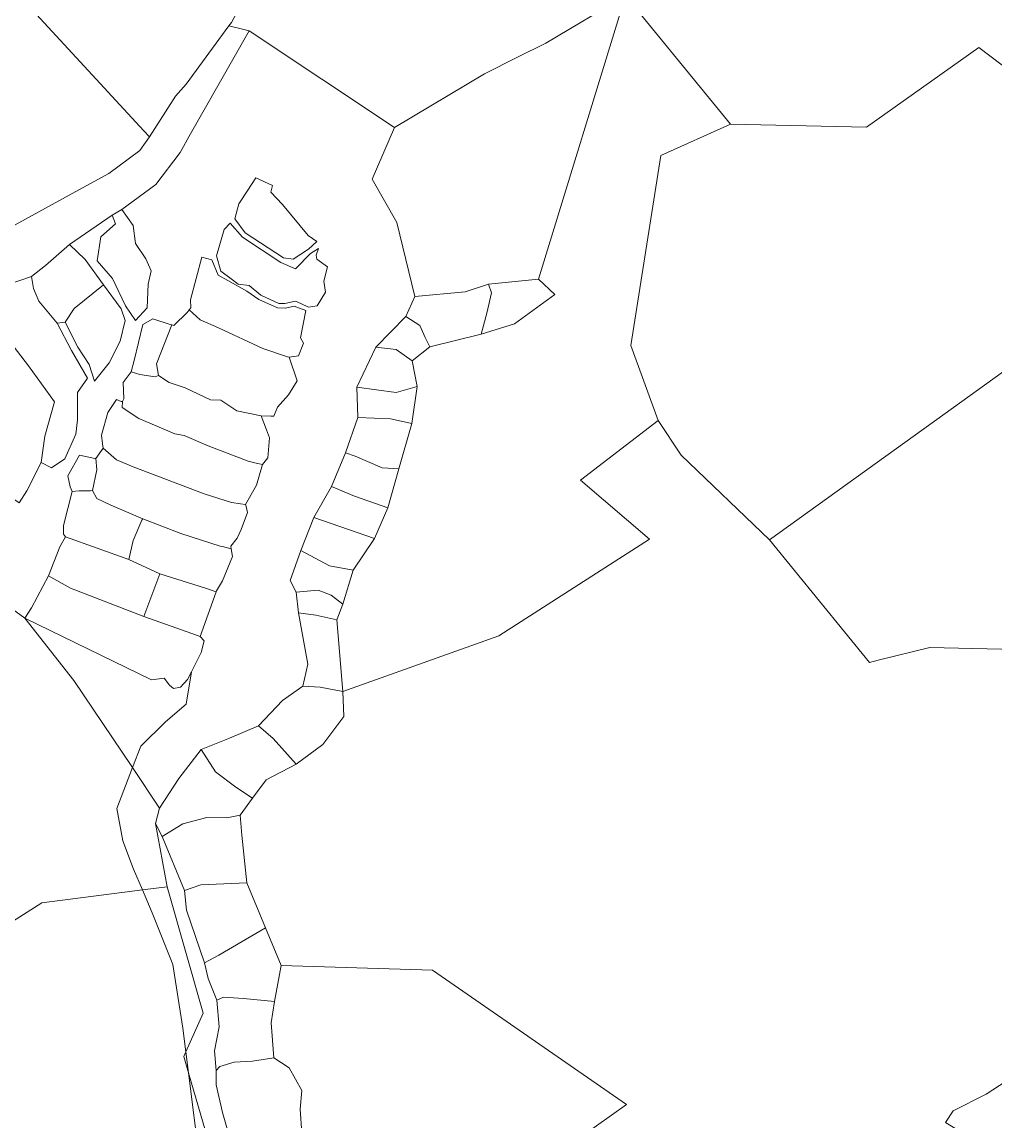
# Model space of a CAD drawing. Header units: metres. Extents: x 542555 to 550520, y 1840485 to 1846995.
# Drawn here: x 546737.5 to 546925, y 1842591.7 to 1842803.5 of the extents above; entities that cross this region are included whole.
import ezdxf

# ---------------------------------------------------------------- set-up
doc = ezdxf.new("R2010")
doc.units = ezdxf.units.M
doc.header["$MEASUREMENT"] = 0
doc.layers.add('Level 30', color=7, linetype='Continuous', lineweight=0)

msp = doc.modelspace()

# ---------------------------------------------------------------- linework, layer by layer
at = {"layer": 'Level 30', "color": 7, "linetype": 'Continuous', "lineweight": 0, "flags": 128}
for points in [[(546951.84, 1842862.83), (546928.7213, 1842793.4239), (546921.88, 1842798.65), (546900.26, 1842783.27), (546874.06, 1842783.87), (546853.82, 1842808.65), (546838.47, 1842799.48), (546832.8801, 1842796.6803), (546826.67, 1842793.57), (546809.28, 1842783.19), (546781.33, 1842801.82), (546779.7693, 1842802.2122), (546777.4192, 1842802.8027), (546777.88, 1842803.43), (546783.84, 1842814.57), (546816.88, 1842865.34), (546835.8, 1842905.56), (546951.84, 1842862.83)], [(546721.05, 1842825.86), (546761.0459, 1842782.5627), (546762.12, 1842781.4), (546760.23, 1842778.81), (546754.29, 1842774.36), (546746.5999, 1842770.1619), (546736.21, 1842764.49), (546721.84, 1842759.22), (546704.47, 1842785.8), (546721.05, 1842825.86)], [(546853.82, 1842808.65), (546874.06, 1842783.87), (546860.63, 1842777.82), (546854.83, 1842741.26), (546860.07, 1842726.76), (546845.16, 1842715.26), (546858.43, 1842703.9), (546829.4, 1842685.32), (546799.38, 1842674.56), (546798.2, 1842688.37), (546799.37, 1842691.42), (546801.37, 1842697.95), (546805.48, 1842704.04), (546808.02, 1842709.95), (546810.15, 1842717.46), (546812.66, 1842726.18), (546813.65, 1842733.31), (546812.71, 1842738.27), (546816.09, 1842741), (546825.97, 1842743.39), (546832.45, 1842745.42), (546840.19, 1842751.05), (546837.02, 1842753.99), (546853.82, 1842808.65)], [(546853.82, 1842808.65), (546837.02, 1842753.99), (546827.4, 1842753.07), (546822.91, 1842751.57), (546813.23, 1842750.66), (546809.76, 1842764.9), (546805.01, 1842773.26), (546809.28, 1842783.19), (546826.67, 1842793.57), (546832.8801, 1842796.6803), (546838.47, 1842799.48), (546853.82, 1842808.65)], [(546928.7213, 1842793.4239), (546938.06, 1842786.29), (546971.33, 1842771.76), (546961.19, 1842758.23), (546943.4, 1842748.28), (546917.0007, 1842729.2892), (546881.54, 1842703.78), (546864.53, 1842720.13), (546860.07, 1842726.76), (546854.83, 1842741.26), (546860.63, 1842777.82), (546874.06, 1842783.87), (546900.26, 1842783.27), (546921.88, 1842798.65), (546928.7213, 1842793.4239)], [(546794.33, 1842761.27), (546792.77, 1842759.81), (546789.8016, 1842757.884), (546789.78, 1842757.87), (546787.93, 1842758.13), (546780.56, 1842762.96), (546778.52, 1842765.62), (546779.34, 1842768.51), (546781.0264, 1842771.128), (546782.58, 1842773.54), (546785.81, 1842772.02), (546785.51, 1842770.78), (546787.76, 1842768.4), (546792.69, 1842762.42), (546794.33, 1842761.27)], [(546997.48, 1842753.92), (547001.06, 1842679.57), (546997.97, 1842653.77), (546974.4, 1842627.83), (546970.32, 1842620.04), (546964.9, 1842623.49), (546962.23, 1842625.04), (546956.35, 1842629.44), (546960.68, 1842638.98), (546962.32, 1842657.63), (546959.98, 1842663.26), (546943.18, 1842677.21), (546928.99, 1842682.68), (546912.44, 1842683.05), (546902.4787, 1842680.6131), (546900.79, 1842680.2), (546881.54, 1842703.78), (546917.0007, 1842729.2892), (546943.4, 1842748.28), (546961.19, 1842758.23), (546971.33, 1842771.76), (546997.48, 1842753.92)], [(546755.53, 1842764.69), (546754.94, 1842766.33), (546756.77, 1842767.42), (546758.98, 1842764.32), (546759.43, 1842760.89), (546761.4, 1842757.93), (546762.41, 1842755.6), (546761.87, 1842753.05), (546761.65, 1842748.47), (546759.41, 1842746.07), (546757.51, 1842748.84), (546754.97, 1842754.11), (546752.04, 1842757.52), (546752.76, 1842762.19), (546755.53, 1842764.69)], [(546794.35, 1842757.89), (546796.39, 1842756.35), (546795.69, 1842753.65), (546796.01, 1842751.48), (546794.39, 1842748.89), (546792.76, 1842748.6), (546791.2372, 1842749.2889), (546790.24, 1842749.74), (546788.18, 1842749.3), (546787.05, 1842749.29), (546783.55, 1842750.94), (546781.33, 1842752.79), (546779.16, 1842753.07), (546777.87, 1842754.05), (546775.88, 1842755.52), (546775.02, 1842758.48), (546776.46, 1842763.59), (546777.63, 1842764.81), (546780.03, 1842762.1), (546787.41, 1842757.2), (546790.26, 1842756.01), (546790.3003, 1842756.0519), (546793.11, 1842758.97), (546794.65, 1842759.94), (546794.23, 1842758.61), (546794.35, 1842757.89)], [(546747.59, 1842748.34), (546745.83, 1842745.73), (546744.34, 1842745.52), (546740.76, 1842749.79), (546739.73, 1842752.18), (546739.38, 1842754.5), (546742.05, 1842756.62), (546746.71, 1842760.69), (546749.7, 1842757.81), (546753.22, 1842752.89), (546747.59, 1842748.34)], [(546769.72, 1842748.08), (546770.09, 1842748.47), (546769.98, 1842750.05), (546772.2, 1842758.22), (546774.14, 1842757.75), (546775.33, 1842754.77), (546777.18, 1842753.78), (546780.85, 1842751.72), (546783.18, 1842750.11), (546786.76, 1842748.5), (546788.32, 1842748.43), (546789.99, 1842748.82), (546791.0256, 1842748.4426), (546792.24, 1842748), (546791.17, 1842742.71), (546791.78, 1842741.66), (546790.79, 1842739.25), (546789.01, 1842738.97), (546788.684, 1842739.0761), (546783.94, 1842740.62), (546775.41, 1842744.63), (546771.86, 1842746.2), (546769.72, 1842748.08)], [(546743.22, 1842717.67), (546741.21, 1842718.72), (546741.93, 1842723.76), (546743.8, 1842730.41), (546738.77, 1842737.31), (546733.92, 1842743.69), (546732.04, 1842746.75), (546731.3, 1842750.22), (546732.75, 1842751.33), (546734.29, 1842752.77), (546739.38, 1842754.5), (546739.73, 1842752.18), (546740.76, 1842749.79), (546744.34, 1842745.52), (546747.07, 1842740.24), (546750.17, 1842734.94), (546748.25, 1842732.18), (546748.21, 1842726.94), (546747.91, 1842724.13), (546745.82, 1842719.39), (546743.22, 1842717.67)], [(546837.02, 1842753.99), (546840.19, 1842751.05), (546832.45, 1842745.42), (546825.97, 1842743.39), (546827.11, 1842747.47), (546827.99, 1842751.4), (546827.4, 1842753.07), (546837.02, 1842753.99)], [(546748.28, 1842740.88), (546745.83, 1842745.73), (546747.59, 1842748.34), (546753.22, 1842752.89), (546756.68, 1842748.28), (546757.44, 1842746.07), (546756.48, 1842742.05), (546754.32, 1842737.88), (546751.5, 1842734.37), (546750.48, 1842737.57), (546748.28, 1842740.88)], [(546827.11, 1842747.47), (546825.97, 1842743.39), (546816.09, 1842741), (546815.21, 1842742.8), (546814.18, 1842745.1), (546811.49, 1842746.83), (546813.23, 1842750.66), (546822.91, 1842751.57), (546827.4, 1842753.07), (546827.99, 1842751.4), (546827.11, 1842747.47)], [(546741.93, 1842723.76), (546741.21, 1842718.72), (546738.46, 1842713.23), (546737.02, 1842710.94), (546733.86, 1842713.12), (546731.49, 1842715.28), (546732.95, 1842718.79), (546735.13, 1842722.66), (546734.85, 1842724.45), (546732.85, 1842727.4), (546729.58, 1842731.98), (546725.78, 1842736.77), (546722.01, 1842742.75), (546721.99, 1842744.27), (546724.66, 1842747.11), (546721.83, 1842749.51), (546731.3, 1842750.22), (546732.04, 1842746.75), (546733.92, 1842743.69), (546738.77, 1842737.31), (546743.8, 1842730.41), (546741.93, 1842723.76)], [(546785.4732, 1842727.6491), (546783.59, 1842727.68), (546778.96, 1842728.62), (546775.82, 1842730.73), (546773.83, 1842730.77), (546768.96, 1842733.05), (546765.9, 1842734.12), (546763.83, 1842735.45), (546763.48, 1842737.68), (546766.39, 1842745.19), (546766.8, 1842745.08), (546769.36, 1842747.58), (546769.72, 1842748.08), (546771.86, 1842746.2), (546775.41, 1842744.63), (546783.94, 1842740.62), (546788.684, 1842739.0761), (546789.01, 1842738.97), (546790.54, 1842734.42), (546788.89, 1842731.7), (546786.78, 1842729.34), (546786.03, 1842727.64), (546785.4732, 1842727.6491)], [(546763.48, 1842737.68), (546763.83, 1842735.45), (546763.21, 1842735.22), (546760.23, 1842735.62), (546758.55, 1842736.15), (546759.14, 1842738.35), (546760.8, 1842745.29), (546762.75, 1842746.38), (546766.09, 1842745.27), (546766.39, 1842745.19), (546763.48, 1842737.68)], [(546816.09, 1842741), (546812.71, 1842738.27), (546809.62, 1842740.47), (546805.74, 1842740.92), (546811.49, 1842746.83), (546814.18, 1842745.1), (546815.21, 1842742.8), (546816.09, 1842741)], [(546812.71, 1842738.27), (546813.65, 1842733.31), (546809.6, 1842732.17), (546802.02, 1842733.18), (546805.74, 1842740.92), (546809.62, 1842740.47), (546812.71, 1842738.27)], [(546783.59, 1842727.68), (546784.6374, 1842724.9721), (546785.23, 1842723.44), (546784.89, 1842719.6), (546783.85, 1842718.31), (546782.6461, 1842718.5943), (546781.14, 1842718.95), (546773.41, 1842721.9), (546768.81, 1842723.87), (546766.99, 1842724.23), (546760.04, 1842727.19), (546756.85, 1842729.27), (546756.91, 1842730.42), (546757.16, 1842730.97), (546757.06, 1842734.13), (546758.55, 1842736.15), (546760.23, 1842735.62), (546763.21, 1842735.22), (546763.83, 1842735.45), (546765.9, 1842734.12), (546768.96, 1842733.05), (546773.83, 1842730.77), (546775.82, 1842730.73), (546778.96, 1842728.62), (546783.59, 1842727.68)], [(546813.65, 1842733.31), (546812.66, 1842726.18), (546808.52, 1842727.09), (546802.27, 1842727.38), (546802.02, 1842733.18), (546809.6, 1842732.17), (546813.65, 1842733.31)], [(546756.91, 1842730.42), (546756.85, 1842729.27), (546760.04, 1842727.19), (546766.99, 1842724.23), (546768.81, 1842723.87), (546773.41, 1842721.9), (546781.14, 1842718.95), (546782.6461, 1842718.5943), (546783.85, 1842718.31), (546782.71, 1842714.33), (546780.58, 1842710.58), (546779.6531, 1842710.7229), (546777.92, 1842710.99), (546772.67, 1842712.66), (546758.95, 1842717.85), (546755.73, 1842719.19), (546753.2, 1842721.47), (546753.07, 1842722.26), (546752.84, 1842723.97), (546754.08, 1842728.32), (546755.73, 1842730.85), (546756.66, 1842730.47), (546756.91, 1842730.42)], [(546812.66, 1842726.18), (546810.15, 1842717.46), (546806.95, 1842717.64), (546801.7, 1842719.93), (546799.87, 1842720.56), (546802.27, 1842727.38), (546808.52, 1842727.09), (546812.66, 1842726.18)], [(546751.78, 1842719.44), (546751.97, 1842717.25), (546751.15, 1842713.27), (546750.76, 1842713.24), (546748.59, 1842713.21), (546747.22, 1842713.13), (546746.84, 1842714.03), (546746.38, 1842716.11), (546748.64, 1842720.12), (546751.56, 1842719.45), (546751.78, 1842719.44)], [(546777.77, 1842702.55), (546777.83, 1842702.06), (546776.1858, 1842702.4808), (546775.72, 1842702.6), (546768.13, 1842705.04), (546760.81, 1842707.83), (546754.51, 1842710.55), (546751.98, 1842711.78), (546751.15, 1842713.27), (546751.97, 1842717.25), (546751.78, 1842719.44), (546753.2, 1842721.47), (546755.73, 1842719.19), (546758.95, 1842717.85), (546772.67, 1842712.66), (546777.92, 1842710.99), (546779.6531, 1842710.7229), (546780.58, 1842710.58), (546780.72, 1842710.21), (546780.96, 1842709.08), (546779.79, 1842705.81), (546779.02, 1842704.1), (546777.77, 1842702.55)], [(546810.15, 1842717.46), (546808.02, 1842709.95), (546801.63, 1842712.22), (546797.15, 1842714.07), (546799.87, 1842720.56), (546801.7, 1842719.93), (546806.95, 1842717.64), (546810.15, 1842717.46)], [(546751.15, 1842713.27), (546751.98, 1842711.78), (546754.51, 1842710.55), (546760.81, 1842707.83), (546760.63, 1842707.59), (546758.98, 1842703.64), (546758.13, 1842699.98), (546745.91, 1842704.35), (546745.51, 1842704.88), (546745.53, 1842706.54), (546747.22, 1842713.13), (546748.59, 1842713.21), (546750.76, 1842713.24), (546751.15, 1842713.27)], [(546808.02, 1842709.95), (546805.48, 1842704.04), (546793.75, 1842708.12), (546797.15, 1842714.07), (546801.63, 1842712.22), (546808.02, 1842709.95)], [(546774.99, 1842693.98), (546774.93, 1842693.8), (546772.8646, 1842694.458), (546764.07, 1842697.26), (546758.13, 1842699.98), (546758.98, 1842703.64), (546760.63, 1842707.59), (546760.81, 1842707.83), (546768.13, 1842705.04), (546775.72, 1842702.6), (546776.1858, 1842702.4808), (546777.83, 1842702.06), (546778.07, 1842700.58), (546776.14, 1842695.92), (546774.99, 1842693.98)], [(546793.75, 1842708.12), (546805.48, 1842704.04), (546801.37, 1842697.95), (546796.79, 1842698.76), (546791.25, 1842701.74), (546793.75, 1842708.12)], [(546764.07, 1842697.26), (546761.04, 1842689.02), (546746.88, 1842694.51), (546742.62, 1842696.84), (546743.65, 1842699.51), (546744.82, 1842702.46), (546745.91, 1842704.35), (546758.13, 1842699.98), (546764.07, 1842697.26)], [(546801.37, 1842697.95), (546799.37, 1842691.42), (546797.11, 1842693.17), (546794.63, 1842694.09), (546790.36, 1842693.73), (546789.21, 1842695.96), (546791.25, 1842701.74), (546796.79, 1842698.76), (546801.37, 1842697.95)], [(546772.05, 1842682.07), (546770.182, 1842678.3908), (546769.42, 1842676.89), (546768.06, 1842675.44), (546766.72, 1842675.14), (546765.95, 1842675.79), (546764.93, 1842677.18), (546762.48, 1842676.84), (546738.07, 1842688.73), (546739.39, 1842690.67), (546742.62, 1842696.84), (546746.88, 1842694.51), (546761.04, 1842689.02), (546771.3435, 1842685.3476), (546771.87, 1842685.16), (546772.64, 1842684.36), (546772.05, 1842682.07)], [(546764.07, 1842697.26), (546772.8646, 1842694.458), (546774.93, 1842693.8), (546771.87, 1842685.16), (546771.3435, 1842685.3476), (546761.04, 1842689.02), (546764.07, 1842697.26)], [(546799.37, 1842691.42), (546798.2, 1842688.37), (546794.15, 1842689.28), (546790.81, 1842689.72), (546790.36, 1842693.73), (546794.63, 1842694.09), (546797.11, 1842693.17), (546799.37, 1842691.42)], [(546733.83, 1842623.23), (546715.5, 1842598.3), (546703.39, 1842608.32), (546685.51, 1842623.68), (546682.31, 1842632.64), (546711.33, 1842659.38), (546707.82, 1842666.5), (546728.87, 1842688.9), (546732.12, 1842692.98), (546738.07, 1842688.73), (546747.55, 1842676.72), (546758.72, 1842660.14), (546758.859, 1842659.9282), (546755.81, 1842652.04), (546756.96, 1842645.79), (546759.04, 1842640.33), (546760.7578, 1842636.3566), (546741.37, 1842633.9), (546731.42, 1842627.58), (546733.83, 1842623.23)], [(546738.07, 1842688.73), (546762.48, 1842676.84), (546764.93, 1842677.18), (546765.95, 1842675.79), (546766.72, 1842675.14), (546768.06, 1842675.44), (546769.42, 1842676.89), (546770.182, 1842678.3908), (546769.14, 1842672.15), (546765.2, 1842668.71), (546760.46, 1842664.07), (546758.859, 1842659.9282), (546758.72, 1842660.14), (546747.55, 1842676.72), (546738.07, 1842688.73)], [(546794.96, 1842675.4), (546791.62, 1842675.59), (546792.61, 1842679.86), (546790.81, 1842689.72), (546794.15, 1842689.28), (546798.2, 1842688.37), (546799.38, 1842674.56), (546794.96, 1842675.4)], [(546799.38, 1842674.56), (546799.55, 1842669.76), (546795.5, 1842664.35), (546790.34, 1842660.61), (546785.91, 1842665.54), (546783.09, 1842667.95), (546787.75, 1842672.86), (546791.62, 1842675.59), (546794.96, 1842675.4), (546799.38, 1842674.56)], [(546783.09, 1842667.95), (546785.91, 1842665.54), (546790.34, 1842660.61), (546784.58, 1842657.59), (546781.93, 1842654.01), (546778.71, 1842656.15), (546774.82, 1842659.08), (546772.05, 1842663.38), (546777.55, 1842665.57), (546783.09, 1842667.95)], [(546781.93, 1842654.01), (546779.56, 1842650.78), (546777, 1842650.26), (546773.18, 1842650.29), (546768.52, 1842649.07), (546764.56, 1842646.66), (546763.28, 1842649.17), (546764.01, 1842652.08), (546767.75, 1842657.83), (546772.05, 1842663.38), (546774.82, 1842659.08), (546778.71, 1842656.15), (546781.93, 1842654.01)], [(546765.52, 1842636.96), (546760.7578, 1842636.3566), (546759.04, 1842640.33), (546756.96, 1842645.79), (546755.81, 1842652.04), (546758.859, 1842659.9282), (546764.01, 1842652.08), (546763.28, 1842649.17), (546765.52, 1842636.96)], [(546779.56, 1842650.78), (546779.88, 1842646.9), (546780.85, 1842637.72), (546771.98, 1842637.35), (546768.82, 1842636.26), (546764.56, 1842646.66), (546768.52, 1842649.07), (546773.18, 1842650.29), (546777, 1842650.26), (546779.56, 1842650.78)], [(546772.46, 1842612.63), (546769.1254, 1842605.203), (546768.55, 1842609.76), (546766.62, 1842621.97), (546762.65, 1842631.98), (546760.7578, 1842636.3566), (546765.52, 1842636.96), (546772.46, 1842612.63)], [(546780.85, 1842637.72), (546784.47, 1842629.03), (546775.48, 1842623.79), (546772.71, 1842622.32), (546769.25, 1842632.48), (546768.82, 1842636.26), (546771.98, 1842637.35), (546780.85, 1842637.72)], [(546774.9084, 1842576.631), (546769.74, 1842573.51), (546770.14, 1842567.5), (546759.72, 1842560.31), (546747.83, 1842553.77), (546735.12, 1842560.61), (546711.15, 1842582.94), (546715.5, 1842598.3), (546733.83, 1842623.23), (546731.42, 1842627.58), (546741.37, 1842633.9), (546760.7578, 1842636.3566), (546762.65, 1842631.98), (546766.62, 1842621.97), (546768.55, 1842609.76), (546769.1254, 1842605.203), (546768.72, 1842604.3), (546769.6391, 1842601.1351), (546771.76, 1842584.34), (546774.11, 1842578.05), (546774.9084, 1842576.631)], [(546787.48, 1842621.8), (546786.16, 1842614.85), (546780.24, 1842615.46), (546776.38, 1842615.72), (546775.06, 1842615.15), (546773.44, 1842619.31), (546772.71, 1842622.32), (546775.48, 1842623.79), (546784.47, 1842629.03), (546787.48, 1842621.8)], [(546825.1, 1842574.5), (546806.93, 1842561.53), (546802.92, 1842568.85), (546804.32, 1842569.51), (546801.86, 1842574.44), (546795.89, 1842580.35), (546790.63, 1842587.83), (546789.92, 1842588.89), (546791.47, 1842589.5), (546791.13, 1842594.12), (546791.45, 1842597.7), (546789.04, 1842602.12), (546786.04, 1842604), (546785.54, 1842610.78), (546786.16, 1842614.85), (546787.48, 1842621.8), (546816.64, 1842620.88), (546854.03, 1842595.06), (546825.1, 1842574.5)], [(546785.54, 1842610.78), (546786.04, 1842604), (546781.98, 1842603.35), (546778.39, 1842603.2), (546775.65, 1842602.33), (546774.92, 1842601.56), (546774.66, 1842605.35), (546775.55, 1842609.96), (546775.06, 1842615.15), (546776.38, 1842615.72), (546780.24, 1842615.46), (546786.16, 1842614.85), (546785.54, 1842610.78)], [(546769.6391, 1842601.1351), (546768.72, 1842604.3), (546769.1254, 1842605.203), (546769.6391, 1842601.1351)], [(546791.47, 1842589.5), (546789.92, 1842588.89), (546787.35, 1842587.02), (546783.02, 1842583.26), (546778.76, 1842579.63), (546777.57, 1842588.56), (546776.19, 1842593.52), (546774.96, 1842598.81), (546774.92, 1842601.56), (546775.65, 1842602.33), (546778.39, 1842603.2), (546781.98, 1842603.35), (546786.04, 1842604), (546789.04, 1842602.12), (546791.45, 1842597.7), (546791.13, 1842594.12), (546791.47, 1842589.5)], [(546776.48, 1842577.58), (546774.9084, 1842576.631), (546774.11, 1842578.05), (546771.76, 1842584.34), (546769.6391, 1842601.1351), (546776.48, 1842577.58)], [(546923.48, 1842586.5), (546920.76, 1842585.71), (546919.64, 1842587.24), (546917.79, 1842590.17), (546915.48, 1842591.59), (546916.94, 1842593.83), (546923.31, 1842597.05), (546929.5, 1842601.04), (546931.17, 1842599.31), (546935.44, 1842592.94), (546930.1, 1842588.73), (546926.32, 1842586.74), (546923.48, 1842586.5)]]:
    msp.add_lwpolyline(points, close=True, dxfattribs=at)
for points in [[(546783.84, 1842814.57), (546777.88, 1842803.43), (546777.4192, 1842802.8027), (546769.16, 1842791.56), (546767.0896, 1842789.2663), (546765.1701, 1842786.2279), (546762.12, 1842781.4), (546761.0459, 1842782.5627), (546721.05, 1842825.86)], [(546736.21, 1842764.49), (546746.5999, 1842770.1619), (546754.29, 1842774.36), (546760.23, 1842778.81), (546762.12, 1842781.4), (546765.1701, 1842786.2279), (546767.0896, 1842789.2663), (546769.16, 1842791.56), (546777.4192, 1842802.8027), (546779.7693, 1842802.2122), (546779.7693, 1842802.2122), (546781.33, 1842801.82), (546781.0745, 1842801.3709), (546770.0376, 1842781.9735), (546768.01, 1842778.41), (546763.31, 1842772.23), (546756.77, 1842767.42), (546754.94, 1842766.33), (546746.71, 1842760.69), (546742.05, 1842756.62), (546739.38, 1842754.5), (546734.29, 1842752.77)], [(546825.1, 1842574.5), (546854.03, 1842595.06), (546816.64, 1842620.88), (546787.48, 1842621.8), (546784.47, 1842629.03), (546780.85, 1842637.72), (546779.88, 1842646.9), (546779.56, 1842650.78), (546781.93, 1842654.01), (546784.58, 1842657.59), (546790.34, 1842660.61), (546795.5, 1842664.35), (546799.55, 1842669.76), (546799.38, 1842674.56), (546829.4, 1842685.32), (546858.43, 1842703.9), (546845.16, 1842715.26), (546860.07, 1842726.76), (546864.53, 1842720.13), (546881.54, 1842703.78), (546900.79, 1842680.2), (546902.4787, 1842680.6131), (546912.44, 1842683.05), (546928.99, 1842682.68)], [(546776.48, 1842577.58), (546769.6391, 1842601.1351), (546769.1254, 1842605.203), (546772.46, 1842612.63), (546765.52, 1842636.96), (546763.28, 1842649.17), (546764.56, 1842646.66), (546768.82, 1842636.26), (546769.25, 1842632.48), (546772.71, 1842622.32), (546773.44, 1842619.31), (546775.06, 1842615.15), (546775.55, 1842609.96), (546774.66, 1842605.35), (546774.92, 1842601.56), (546774.96, 1842598.81), (546776.19, 1842593.52), (546777.57, 1842588.56)], [(546929.5, 1842601.04), (546923.31, 1842597.05), (546916.94, 1842593.83), (546915.48, 1842591.59)]]:
    msp.add_lwpolyline(points, dxfattribs=at)

doc.saveas('drawing.dxf')
